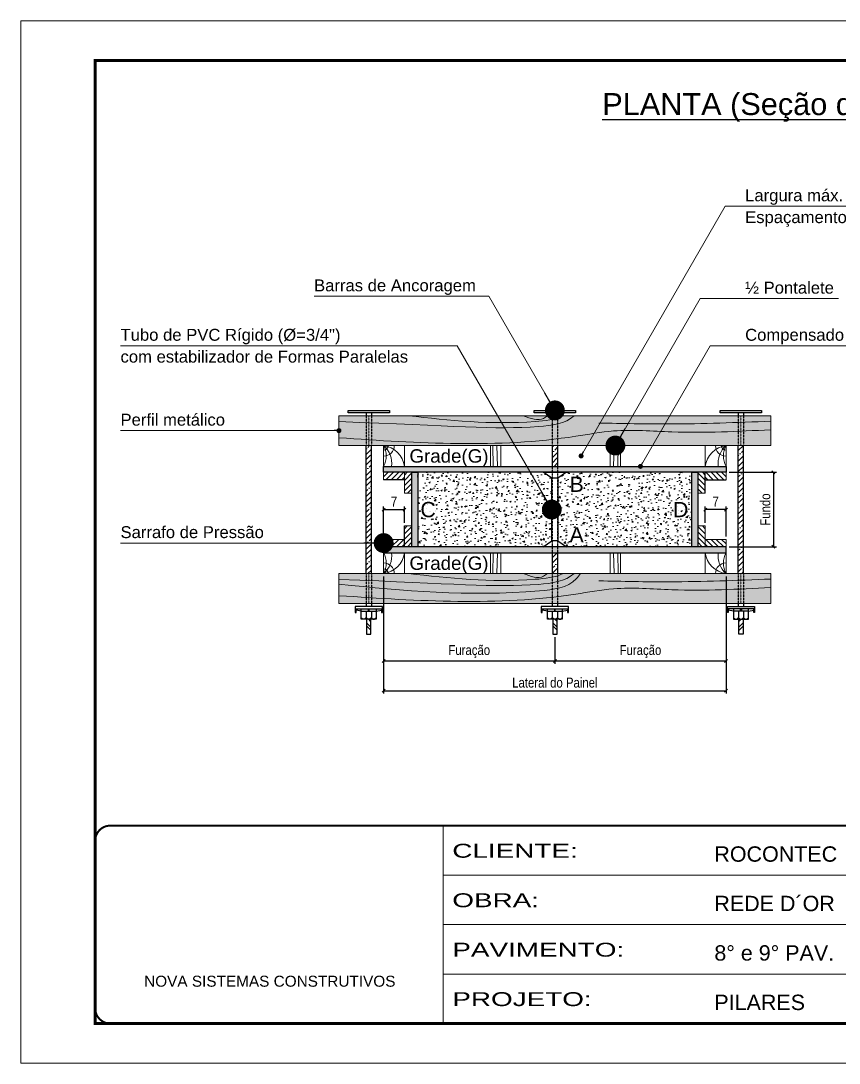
# Model space of a CAD drawing. Extents: x 28748 to 35002, y 14885 to 43501.
# Drawn here: x 33517 to 34341, y 42451 to 43501 of the extents above; entities that cross this region are included whole.
import ezdxf
from ezdxf.enums import TextEntityAlignment as Align

# ---------------------------------------------------------------- set-up
doc = ezdxf.new("R2010")
doc.units = 0
for name, pattern in [('CONTINUO', [0]), ('DASHED', [0.75, 0.5, -0.25]), ('HIDDEN', [0.375, 0.25, -0.125])]:
    doc.linetypes.add(name, pattern=pattern)
doc.layers.add('BARRA ANCORAGEM', color=251, linetype='Continuous')
doc.layers.add('COTA', color=241, linetype='Continuous')
for name, color, linetype, lineweight in [('Demarcação 1', 251, 'Continuous', 9), ('Folhas', 255, 'Continuous', 9), ('Hachura', 251, 'Continuous', 9), ('Madeira', 126, 'Continuous', 18), ('Perfil Metálico', 224, 'Continuous', 18), ('SARRAFO DE PRESSAO', 251, 'DASHED', 9)]:
    doc.layers.add(name, color=color, linetype=linetype, lineweight=lineweight)
doc.layers.add('Demarcação 2', color=7, linetype='Continuous', lineweight=9, true_color=0xe0e0e0)
doc.styles.add('ARIAL', font='arial.ttf')
doc.styles.add('COTA TECNICA-50', font='techl___.ttf', dxfattribs={"height": 10})
doc.styles.add('SANSSERIF', font='sas_____.pfb')
doc.styles.get("Standard").update_dxf_attribs({"font": 'arial.ttf'})
doc.styles.add('Tecnologia', font='')
doc.styles.get('Tecnologia').set_extended_font_data('Forgotten Futurist')
doc.dimstyles.new('3x', dxfattribs={"dimtxt": 10, "dimasz": 5, "dimexe": 7, "dimexo": 5, "dimgap": 4, "dimtad": 1, "dimdec": 4, "dimlfac": 0.3333333333333333, "dimdsep": 46, "dimtxsty": 'Standard', "dimblk": 'DOT', "dimcen": 0.09, "dimclrd": 1, "dimclre": 1, "dimclrt": 2, "dimadec": 0, "dimazin": 2, "dimtfac": 1, "dimtdec": 4, "dimtmove": 0, "dimatfit": 3, "dimldrblk": 'DOT', "dimfxl": 1, "dimtolj": 1, "dimtzin": 0, "dimlwd": 9, "dimlwe": 9, "dimarcsym": 0})
doc.dimstyles.new('COTA PAINEL-50', dxfattribs={"dimtxt": 10, "dimasz": 3, "dimexe": 3, "dimexo": 3, "dimgap": 3, "dimtad": 1, "dimdec": 1, "dimzin": 12, "dimdsep": 46, "dimtxsty": 'COTA TECNICA-50', "dimblk1": 'OBLIQUE', "dimblk2": 'OBLIQUE', "dimsah": 1, "dimcen": 0.9, "dimclrd": 4, "dimclre": 4, "dimclrt": 240, "dimadec": 1, "dimazin": 3, "dimtfac": 1, "dimtdec": 1, "dimtmove": 0, "dimatfit": 3, "dimfxl": 1, "dimtolj": 1, "dimtzin": 12, "dimarcsym": 0})
pattern_1 = [(45, (26337.02842377844, 50502.29765768715), (-5.303300858899106, 5.303300858899107), []), (45, (26342.33172462844, 50502.29765768715), (-5.303300858899106, 5.303300858899107), [9.375, -1.875, 0, -1.875])]

# ---------------------------------------------------------------- blocks, each defined once
blk = doc.blocks.new('_Oblique')
at = {"color": 0, "linetype": 'ByBlock', "lineweight": -2}
blk.add_line((-0.5, -0.5), (0.5, 0.5), dxfattribs=at)
blk = doc.blocks.new('*D129')
at = {"layer": 'COTA', "color": 4, "lineweight": -2, "transparency": 16777216}
for p, q in [((34230.3577598007, 43045.92787276935), (34278.02130432476, 43045.92787276935)), ((34275.02130432476, 43045.92787276935), (34275.02130432476, 42970.92787284435)), ((34230.35775980075, 42970.92787284435), (34278.02130432476, 42970.92787284435))]:
    blk.add_line(p, q, dxfattribs=at)
at = {"layer": 'Defpoints', "color": 0, "transparency": 16777216}
for p in [(34227.3577598007, 43045.92787276935), (34227.35775980075, 42970.92787284435), (34275.02130432476, 42970.92787284435)]:
    blk.add_point(p, dxfattribs=at)
at = {"layer": 'COTA', "color": 4, "lineweight": -2, "transparency": 16777216, "xscale": 3, "yscale": 3, "zscale": 3}
for p, rotation in [((34275.02130432476, 43045.92787276935), 90), ((34275.02130432476, 42970.92787284435), 270)]:
    blk.add_blockref('_Oblique', p, dxfattribs=dict(at, rotation=rotation))
at = {"layer": 'COTA', "color": 240, "transparency": 16777216, "insert": (34266.89703531891, 43008.42787280684), "char_height": 10, "attachment_point": 5, "rotation": 90, "style": 'COTA TECNICA-50'}
blk.add_mtext('\\A1;Fundo', dxfattribs=at)
blk = doc.blocks.new('*D130')
at = {"layer": 'COTA', "color": 4, "lineweight": -2, "transparency": 16777216}
for p, q in [((33882.35776020653, 42940.92787287395), (33882.35776020653, 42852.96533945094)), ((34054.85776000368, 42880.03923293786), (34054.85776000368, 42852.96533945094)), ((33882.35776020653, 42855.96533945094), (34054.85776000368, 42855.96533945094))]:
    blk.add_line(p, q, dxfattribs=at)
at = {"layer": 'Defpoints', "color": 0, "transparency": 16777216}
for p in [(33882.35776020653, 42943.92787287395), (34054.85776000368, 42883.03923293786), (34054.85776000368, 42855.96533945094)]:
    blk.add_point(p, dxfattribs=at)
at = {"layer": 'COTA', "color": 4, "lineweight": -2, "transparency": 16777216, "xscale": 3, "yscale": 3, "zscale": 3, "rotation": 180}
blk.add_blockref('_Oblique', (33882.35776020653, 42855.96533945094), dxfattribs=at)
at = {"layer": 'COTA', "color": 4, "lineweight": -2, "transparency": 16777216, "xscale": 3, "yscale": 3, "zscale": 3}
blk.add_blockref('_Oblique', (34054.85776000368, 42855.96533945094), dxfattribs=at)
at = {"layer": 'COTA', "color": 240, "transparency": 16777216, "insert": (33968.60776010511, 42865.36153828135), "char_height": 10, "attachment_point": 5, "style": 'COTA TECNICA-50'}
blk.add_mtext('\\A1;Furação', dxfattribs=at)
blk = doc.blocks.new('*D131')
at = {"layer": 'COTA', "color": 4, "lineweight": -2, "transparency": 16777216}
for p, q in [((34227.3577598008, 42940.92787287395), (34227.3577598008, 42852.96533945094)), ((34054.85776000368, 42880.03923293786), (34054.85776000368, 42852.96533945094)), ((34054.85776000368, 42855.96533945094), (34227.3577598008, 42855.96533945094))]:
    blk.add_line(p, q, dxfattribs=at)
at = {"layer": 'Defpoints', "color": 0, "transparency": 16777216}
for p in [(34227.3577598008, 42943.92787287395), (34054.85776000368, 42883.03923293786), (34227.3577598008, 42855.96533945094)]:
    blk.add_point(p, dxfattribs=at)
at = {"layer": 'COTA', "color": 4, "lineweight": -2, "transparency": 16777216, "xscale": 3, "yscale": 3, "zscale": 3, "rotation": 180}
blk.add_blockref('_Oblique', (34054.85776000368, 42855.96533945094), dxfattribs=at)
at = {"layer": 'COTA', "color": 4, "lineweight": -2, "transparency": 16777216, "xscale": 3, "yscale": 3, "zscale": 3}
blk.add_blockref('_Oblique', (34227.3577598008, 42855.96533945094), dxfattribs=at)
at = {"layer": 'COTA', "color": 240, "transparency": 16777216, "insert": (34141.10775990224, 42865.36153828135), "char_height": 10, "attachment_point": 5, "style": 'COTA TECNICA-50'}
blk.add_mtext('\\A1;Furação', dxfattribs=at)
blk = doc.blocks.new('*D132')
at = {"layer": 'COTA', "color": 4, "lineweight": -2, "transparency": 16777216}
for p, q in [((33882.35776020653, 42940.92787287395), (33882.35776020653, 42822.96533945094)), ((34227.3577598008, 42940.92787287395), (34227.3577598008, 42822.96533945094)), ((33882.35776020653, 42825.96533945094), (34227.3577598008, 42825.96533945094))]:
    blk.add_line(p, q, dxfattribs=at)
at = {"layer": 'Defpoints', "color": 0, "transparency": 16777216}
for p in [(33882.35776020653, 42943.92787287395), (34227.3577598008, 42943.92787287395), (34227.3577598008, 42825.96533945094)]:
    blk.add_point(p, dxfattribs=at)
at = {"layer": 'COTA', "color": 4, "lineweight": -2, "transparency": 16777216, "xscale": 3, "yscale": 3, "zscale": 3, "rotation": 180}
blk.add_blockref('_Oblique', (33882.35776020653, 42825.96533945094), dxfattribs=at)
at = {"layer": 'COTA', "color": 4, "lineweight": -2, "transparency": 16777216, "xscale": 3, "yscale": 3, "zscale": 3}
blk.add_blockref('_Oblique', (34227.3577598008, 42825.96533945094), dxfattribs=at)
at = {"layer": 'COTA', "color": 240, "transparency": 16777216, "insert": (34054.85776000367, 42834.02381898311), "char_height": 10, "attachment_point": 5, "style": 'COTA TECNICA-50'}
blk.add_mtext('\\A1;Lateral do Painel', dxfattribs=at)
blk = doc.blocks.new('*D133')
at = {"layer": 'COTA', "color": 4, "lineweight": -2, "transparency": 16777216}
for p, q in [((33882.35776020662, 42981.42787283609), (33882.35776020662, 43011.42787280684)), ((33882.35776020662, 43008.42787280684), (33903.35776018351, 43008.42787280684)), ((33903.35776018351, 42994.9278728229), (33903.35776018351, 43011.42787280684))]:
    blk.add_line(p, q, dxfattribs=at)
at = {"layer": 'Defpoints', "color": 0, "transparency": 16777216}
for p in [(33903.35776018351, 43008.42787280684), (33903.35776018351, 42991.9278728229), (33882.35776020662, 42978.42787283609)]:
    blk.add_point(p, dxfattribs=at)
at = {"layer": 'COTA', "color": 4, "lineweight": -2, "transparency": 16777216, "xscale": 3, "yscale": 3, "zscale": 3, "rotation": 180}
blk.add_blockref('_Oblique', (33882.35776020662, 43008.42787280684), dxfattribs=at)
at = {"layer": 'COTA', "color": 4, "lineweight": -2, "transparency": 16777216, "xscale": 3, "yscale": 3, "zscale": 3}
blk.add_blockref('_Oblique', (33903.35776018351, 43008.42787280684), dxfattribs=at)
at = {"layer": 'COTA', "color": 240, "transparency": 16777216, "insert": (33892.8577601951, 43016.50097222204), "char_height": 10, "attachment_point": 5, "style": 'COTA TECNICA-50'}
blk.add_mtext('\\A1;7', dxfattribs=at)
blk = doc.blocks.new('*D134')
at = {"layer": 'COTA', "color": 4, "lineweight": -2, "transparency": 16777216}
for p, q in [((34206.35775982382, 42994.9278728229), (34206.35775982382, 43011.42787280684)), ((34227.35775980068, 43008.42787280684), (34206.35775982382, 43008.42787280684)), ((34227.35775980068, 42981.42787283609), (34227.35775980068, 43011.42787280684))]:
    blk.add_line(p, q, dxfattribs=at)
at = {"layer": 'Defpoints', "color": 0, "transparency": 16777216}
for p in [(34206.35775982382, 43008.42787280684), (34206.35775982382, 42991.9278728229), (34227.35775980068, 42978.42787283609)]:
    blk.add_point(p, dxfattribs=at)
at = {"layer": 'COTA', "color": 4, "lineweight": -2, "transparency": 16777216, "xscale": 3, "yscale": 3, "zscale": 3, "rotation": 180}
blk.add_blockref('_Oblique', (34206.35775982382, 43008.42787280684), dxfattribs=at)
at = {"layer": 'COTA', "color": 4, "lineweight": -2, "transparency": 16777216, "xscale": 3, "yscale": 3, "zscale": 3}
blk.add_blockref('_Oblique', (34227.35775980068, 43008.42787280684), dxfattribs=at)
at = {"layer": 'COTA', "color": 240, "transparency": 16777216, "insert": (34216.85775981226, 43016.50097222204), "char_height": 10, "attachment_point": 5, "style": 'COTA TECNICA-50'}
blk.add_mtext('\\A1;7', dxfattribs=at)
blk = doc.blocks.new('_Dot')
at = {"color": 0, "linetype": 'ByBlock', "lineweight": -2}
blk.add_line((-0.5, 0), (-1, 0), dxfattribs=at)
at = {"color": 0, "linetype": 'ByBlock', "const_width": 0.5}
blk.add_lwpolyline([(-0.25, 0, 1), (0.25, 0, 1)], format="xyb", close=True, dxfattribs=at)
blk = doc.blocks.new('9999999999')
at = {"color": 30, "linetype": 'CONTINUO'}
for p, q in [((98564.56196592061, 34230.20511460536), (98564.56196592061, 34429.44862801625)), ((98564.56196592061, 34379.63774966353), (99583.97835781069, 34379.63774966353)), ((98564.56196592061, 34329.8268713108), (99487.97835781069, 34329.8268713108)), ((98564.56196592063, 34280.01599295808), (99487.97835781069, 34280.01599295808))]:
    blk.add_line(p, q, dxfattribs=at)
at = {"color": 30, "linetype": 'CONTINUO', "const_width": 2}
blk.add_lwpolyline([(99583.97835781069, 34230.20511460536), (99583.97835781069, 34414.44862801625, 0.4142135623730951), (99568.97835781069, 34429.44862801625), (98228.97835781069, 34429.44862801625, 0.4142135623730951), (98213.97835781069, 34414.44862801625), (98213.97835781069, 34245.20511460536, 0.4142135623730951), (98228.97835781069, 34230.20511460536), (99583.97835781069, 34230.20511460536)], format="xyb", dxfattribs=at)
at = {"layer": 'Folhas'}
blk.add_lwpolyline([(98138.97835781069, 34190.20511460536), (99623.97835781069, 34190.20511460536), (99623.97835781069, 35240.20511460536), (98138.97835781069, 35240.20511460536)], close=True, dxfattribs=at)
at = {"layer": 'Folhas', "color": 30, "const_width": 3}
blk.add_lwpolyline([(98213.97835781069, 34230.20511460536), (99583.97835781069, 34230.20511460536), (99583.97835781069, 35200.20511460536), (98213.97835781069, 35200.20511460536)], close=True, dxfattribs=at)
at = {"color": 7, "linetype": 'Continuous', "ltscale": 5, "style": 'ARIAL'}
for s, height, p in [('ROCONTEC', 15.48288, (98837.6812528586, 34393.12953067552)), ('REDE D´OR', 15.48288, (98837.6812528586, 34343.3186523228)), ('8° e 9° PAV.', 15.48288, (98837.6812528586, 34293.50777397008)), ('NOVA SISTEMAS CONSTRUTIVOS', 11.0592, (98263.18703214587, 34267.21182737108)), ('PILARES', 15.48288, (98837.6812528586, 34243.69689561735))]:
    blk.add_text(s, height=height, dxfattribs=at).set_placement(p)
at = {"layer": 'Folhas', "color": 7, "style": 'Tecnologia', "width": 1.5}
for s, p in [('CLIENTE:', (98573.65419061291, 34397.16605924374)), ('OBRA:', (98573.65419061291, 34347.31415840245)), ('PAVIMENTO:', (98573.65419061291, 34297.50328004972)), ('PROJETO:', (98573.65419061291, 34247.692401697))]:
    blk.add_text(s, height=14, dxfattribs=at).set_placement(p)

msp = doc.modelspace()

# ---------------------------------------------------------------- hatches: boundary and pattern name
at = {"layer": 'Demarcação 1'}
for points in [[(33882.35776020665, 43051.92787276276), (34227.35775980068, 43051.92787276276), (34227.35775980068, 43045.92787276934), (33882.35776020665, 43045.92787276934)], [(33910.85776017531, 43045.92787276934), (33916.85776016867, 43045.92787276934), (33916.85776016867, 42970.92787284434), (33910.85776017531, 42970.92787284434)], [(34192.85775983869, 43045.92787276934), (34198.85775983206, 43045.92787276934), (34198.85775983206, 42970.92787284434), (34192.85775983869, 42970.92787284434)], [(34227.35775980068, 42970.92787284434), (33882.35776020662, 42970.92787284434), (33882.35776020662, 42964.9278728509), (34227.35775980068, 42964.9278728509)]]:
    msp.add_hatch(color=256, dxfattribs=at).paths.add_polyline_path(points)
at = {"layer": 'Demarcação 2'}
for points in [[(34272.35775975272, 43102.92787270662), (33837.35776025464, 43102.92787270662), (33837.35776025464, 43072.92787273962), (34272.35775975272, 43072.92787273962)], [(34272.35775975272, 42943.92787287404), (33837.35776025464, 42943.92787287404), (33837.35776025464, 42913.92787290703), (34272.35775975272, 42913.92787290703)]]:
    msp.add_hatch(color=256, dxfattribs=at).paths.add_polyline_path(points)
at = {"layer": 'Hachura'}
h = msp.add_hatch(dxfattribs=at)
h.set_pattern_fill('ANSI35', color=256, scale=30, style=0)
h.set_pattern_definition(pattern_1)
h.paths.add_polyline_path([(33864.69421568263, 42943.92787287404), (33870.02130476365, 42943.92787287404), (33870.02130476365, 43072.92787273962), (33864.69421568263, 43072.92787273962)])
h = msp.add_hatch(dxfattribs=at)
h.set_pattern_fill('ANSI35', color=256, scale=30, style=0)
h.set_pattern_definition(pattern_1)
h.paths.add_polyline_path([(34052.19421546318, 43051.92787276276), (34057.52130454418, 43051.92787276276), (34057.52130454418, 43072.92787273962), (34052.19421546318, 43072.92787273962)])
h = msp.add_hatch(dxfattribs=at)
h.set_pattern_fill('ANSI35', color=256, scale=30, style=0)
h.set_pattern_definition(pattern_1)
h.paths.add_polyline_path([(34239.69421524368, 42943.92787287404), (34245.02130432473, 42943.92787287404), (34245.02130432473, 43072.92787273962), (34239.69421524368, 43072.92787273962)])
h = msp.add_hatch(dxfattribs=at)
h.set_pattern_fill('ANSI31', color=256, scale=30, style=0)
h.set_pattern_definition([(45, (30217.94801733387, 41779.38319452695), (-2.651650429449553, 2.651650429449553), [])])
h.paths.add_polyline_path([(33903.35776018351, 43045.92787276934), (33882.35776020662, 43045.92787276934), (33882.35776020662, 43038.42787277759), (33903.35776018351, 43038.42787277759)])
h = msp.add_hatch(dxfattribs=at)
h.set_pattern_fill('ANSI31', color=256, scale=30, style=0)
h.set_pattern_definition([(45, (37018.45353318559, 47775.76829477611), (-2.651650429449553, 2.651650429449553), [])])
h.paths.add_polyline_path([(33910.85776017531, 43024.92787279243), (33910.85776017531, 43045.92787276934), (33903.35776018351, 43045.92787276934), (33903.35776018351, 43024.92787279243)])
h = msp.add_hatch(dxfattribs=at)
h.set_pattern_fill('AR-CONC', color=256, scale=2, style=0)
h.set_pattern_definition([(49.99999999999999, (30217.94801733387, 41798.88319452695), (14.34520365201507, -1.255042699651902), [1.5, -16.5]), (355, (30217.94801733387, 41798.88319452695), (-2.77502667226, 15.04384267400024), [1.2, -13.2]), (100.4514, (30219.14345093387, 41798.77860772695), (11.57018763428043, 13.78879084121907), [1.274803799999988, -14.0228422399999]), (46.18420000000002, (30217.94801733387, 41802.88319452695), (21.34482097251289, -3.310380286580362), [2.249999999999995, -24.74999999999996]), (96.63559999999998, (30219.72675223387, 41802.60732838695), (18.69325411097407, 19.48235741800884), [1.912205759999996, -21.03425999999994]), (351.1842, (30217.94801733387, 41802.88319452695), (18.69323890267254, 19.48237201850649), [1.8, -19.8]), (21, (30219.94801733387, 41801.88319452695), (11.93814104236923, -8.052377813306776), [1.5, -16.5]), (326.0000000000001, (30219.94801733387, 41801.88319452695), (4.866306638431634, 14.50300090093706), [1.2, -13.2]), (71.4514, (30220.94286199387, 41801.21216240695), (16.8044525716298, 6.450609934199048), [1.2748038, -14.02284224]), (37.50000000000001, (30217.94801733387, 41798.88319452695), (0.2431971063458134, 6.65787707662623), [0, -13.04, 0, -13.4, 0, -13.25]), (7.499999999999999, (30217.94801733387, 41798.88319452695), (5.261390748842972, 7.888234237647205), [0, -7.64, 0, -12.74, 0, -5.05]), (327.5, (30213.48801733386, 41798.88319452695), (10.67644872344818, -0.451097434687596), [0, -5, 0, -15.6, 0, -20.7]), (317.5, (30211.48801733386, 41798.88319452695), (11.66372338684772, 2.002099646646353), [0, -6.5, 0, -10.36, 0, -14.7])])
h.paths.add_polyline_path([(34051.73276000685, 43039.92787277533), (34043.19421547215, 43045.92787276934), (33916.85776016867, 43045.92787276934), (33916.85776016867, 42970.92787284434), (34043.19421547215, 42970.92787284434), (34051.73276000685, 42976.92787283834)])
h.paths.add_polyline_path([(34192.85775983869, 42970.92787284434), (34192.85775983869, 43045.92787276934), (34066.52130453521, 43045.92787276934), (34057.98276000051, 43039.92787277535), (34057.98276000051, 42976.92787283833), (34066.52130453521, 42970.92787284434)])
h.paths.add_polyline_path([(33915.40598489315, 42996.51496695364), (33938.84412947856, 42996.51496695364), (33938.84412947856, 43020.34077866004), (33915.40598489315, 43020.34077866004)], flags=9)
h.paths.add_polyline_path([(34065.79165728833, 42971.40787285701), (34087.84677322587, 42971.40787285701), (34087.84677322587, 42994.44787283166), (34065.79165728833, 42994.44787283166)], flags=25)
h.paths.add_polyline_path([(34065.82308975758, 43022.40787278201), (34087.81534075661, 43022.40787278201), (34087.81534075661, 43045.44787275666), (34065.82308975758, 43045.44787275666)], flags=24)
h.paths.add_polyline_path([(34170.02445594035, 42996.90787281951), (34193.20066328184, 42996.90787281951), (34193.20066328184, 43019.94787279416), (34170.02445594035, 43019.94787279416)], flags=9)
h = msp.add_hatch(dxfattribs=at)
h.set_pattern_fill('ANSI31', color=256, scale=30, style=0)
h.set_pattern_definition([(135, (31091.26198682172, 47775.76829477611), (2.651650429449553, 2.651650429449553), [])])
h.paths.add_polyline_path([(34198.85775983206, 43024.92787279243), (34198.85775983206, 43045.92787276934), (34206.35775982379, 43045.92787276934), (34206.35775982379, 43024.92787279243)])
h = msp.add_hatch(dxfattribs=at)
h.set_pattern_fill('ANSI31', color=256, scale=30, style=0)
h.set_pattern_definition([(135, (37891.76750267347, 41779.38319452695), (2.651650429449553, 2.651650429449553), [])])
h.paths.add_polyline_path([(34206.35775982379, 43045.92787276934), (34227.35775980068, 43045.92787276934), (34227.35775980068, 43038.42787277759), (34206.35775982379, 43038.42787277759)])
h = msp.add_hatch(dxfattribs=at)
h.set_pattern_fill('ANSI31', color=256, scale=30, style=0)
h.set_pattern_definition([(45, (37018.45353318559, 47721.76829482968), (-2.651650429449553, 2.651650429449553), [])])
h.paths.add_polyline_path([(33910.85776017525, 42970.927872846), (33910.85776017525, 42991.9278728229), (33903.35776018351, 42991.9278728229), (33903.35776018351, 42970.927872846)])
h = msp.add_hatch(dxfattribs=at)
h.set_pattern_fill('ANSI31', color=256, scale=30, style=0)
h.set_pattern_definition([(135, (31091.26198682177, 47721.76829482968), (2.651650429449553, 2.651650429449553), [])])
h.paths.add_polyline_path([(34198.85775983206, 42970.927872846), (34198.85775983206, 42991.9278728229), (34206.35775982382, 42991.9278728229), (34206.35775982382, 42970.927872846)])
h = msp.add_hatch(dxfattribs=at)
h.set_pattern_fill('ANSI31', color=256, scale=30, style=0)
h.set_pattern_definition([(45, (30217.94801733387, 41711.8831945937), (-2.651650429449553, 2.651650429449553), [])])
h.paths.add_polyline_path([(33903.35776018351, 42978.42787283609), (33882.35776020662, 42978.42787283609), (33882.35776020662, 42970.92787284434), (33903.35776018351, 42970.92787284434)])
h = msp.add_hatch(dxfattribs=at)
h.set_pattern_fill('ANSI31', color=256, scale=30, style=0)
h.set_pattern_definition([(135, (37891.76750267347, 41711.8831945937), (2.651650429449553, 2.651650429449553), [])])
h.paths.add_polyline_path([(34206.35775982379, 42978.42787283609), (34227.35775980068, 42978.42787283609), (34227.35775980068, 42970.92787284434), (34206.35775982379, 42970.92787284434)])
h = msp.add_hatch(dxfattribs=at)
h.set_pattern_fill('ANSI35', color=256, scale=30, style=0)
h.set_pattern_definition(pattern_1)
h.paths.add_polyline_path([(34057.52130454412, 42964.9278728509), (34052.19421546313, 42964.9278728509), (34052.19421546313, 42943.92787287404), (34057.52130454412, 42943.92787287404)])

# ---------------------------------------------------------------- linework, layer by layer
for p, q in [((34206.35775982379, 43024.92787279243), (34206.35775982379, 43045.92787276934)), ((33903.35776018351, 43038.42787277759), (33882.35776020662, 43038.42787277759)), ((34206.35775982379, 43038.42787277759), (34227.35775980068, 43038.42787277759)), ((33903.35776018351, 42970.927872846), (33903.35776018351, 42991.9278728229))]:
    msp.add_line(p, q)
for points in [[(33882.35776020665, 43051.92787276276), (34227.35775980068, 43051.92787276276), (34227.35775980068, 43045.92787276934), (33882.35776020665, 43045.92787276934)], [(33910.85776017531, 43045.92787276934), (33916.85776016867, 43045.92787276934), (33916.85776016867, 42970.92787284434), (33910.85776017531, 42970.92787284434)], [(34192.85775983869, 43045.92787276934), (34198.85775983206, 43045.92787276934), (34198.85775983206, 42970.92787284434), (34192.85775983869, 42970.92787284434)], [(34227.35775980068, 42970.92787284434), (33882.35776020662, 42970.92787284434), (33882.35776020662, 42964.9278728509), (34227.35775980068, 42964.9278728509)]]:
    msp.add_lwpolyline(points, close=True)
at = {"layer": 'BARRA ANCORAGEM'}
for p, q in [((33864.6942156826, 43105.9278727066), (33864.69421568257, 43102.92787270662)), ((33870.02130476362, 43105.9278727066), (33870.02130476362, 43102.92787270662)), ((34052.19421546313, 43105.9278727066), (34052.19421546313, 43102.9278727066)), ((34057.52130454418, 43105.9278727066), (34057.52130454418, 43102.9278727066)), ((34239.69421524368, 43105.9278727066), (34239.69421524368, 43102.92787270662)), ((34245.02130432471, 43105.9278727066), (34245.02130432471, 43102.92787270662)), ((33864.69421568263, 42943.92787287404), (33864.69421568263, 43072.92787273962)), ((33870.02130476365, 42943.92787287404), (33870.02130476365, 43072.92787273962)), ((34052.19421546318, 43072.92787273962), (34052.19421546318, 43051.92787276273)), ((34057.52130454418, 43072.92787273962), (34057.52130454418, 43051.92787276273)), ((34239.69421524368, 42943.92787287404), (34239.69421524368, 43072.92787273962)), ((34245.02130432473, 42943.92787287404), (34245.02130432473, 43072.92787273962)), ((34057.98276000051, 43039.92787277535), (34051.73276000685, 43039.92787277533)), ((34057.98276000051, 42976.92787283833), (34051.73276000685, 42976.92787283834)), ((34052.19421546313, 42964.92787285093), (34052.19421546313, 42943.92787287404)), ((34057.52130454412, 42964.92787285093), (34057.52130454412, 42943.92787287404)), ((33859.84630891855, 42905.92361522561), (33854.54410799767, 42907.0877608676)), ((33874.86921152769, 42905.92361522561), (33880.17141244857, 42907.0877608676)), ((34047.34630869911, 42905.9236152256), (34042.04410777823, 42907.0877608676)), ((34062.36921130825, 42905.9236152256), (34067.67141222913, 42907.0877608676)), ((34234.84630847961, 42905.92361522561), (34229.54410755876, 42907.0877608676)), ((34249.86921108875, 42905.92361522561), (34255.17141200963, 42907.0877608676)), ((33869.56701060681, 42889.92329874988), (33865.14850983946, 42894.34179951723)), ((33869.56701060681, 42895.78832523422), (33867.3161029031, 42898.03923293789)), ((34057.06701038737, 42889.92329874988), (34052.64850961999, 42894.34179951723)), ((34057.06701038737, 42895.78832523422), (34054.81610268366, 42898.03923293787)), ((34240.14850940055, 42895.78832523422), (34242.3994171042, 42898.03923293789)), ((34240.14850940055, 42889.92329874988), (34244.56701016787, 42894.34179951724)), ((33869.56701060687, 42886.99078551506), (33865.14850983946, 42891.40928628247)), ((34057.06701038743, 42886.99078551506), (34052.64850961999, 42891.40928628247)), ((34240.14850940055, 42886.44933086578), (34244.56701016787, 42890.86783163314))]:
    msp.add_line(p, q, dxfattribs=at)
at = {"layer": 'BARRA ANCORAGEM', "linetype": 'HIDDEN'}
for p, q in [((33864.69421568257, 43102.92787270662), (33864.69421568263, 43072.92787273962)), ((33870.02130476362, 43102.92787270662), (33870.02130476365, 43072.92787273962)), ((34052.19421546318, 43102.9278727066), (34052.19421546318, 43072.92787273962)), ((34057.52130454424, 43102.9278727066), (34057.52130454418, 43072.92787273962)), ((34239.69421524368, 43102.92787270662), (34239.69421524368, 43072.92787273962)), ((34245.02130432471, 43102.92787270662), (34245.02130432473, 43072.92787273962)), ((34052.19421546318, 43051.92787276273), (34052.19421546313, 42964.92787285093)), ((34057.52130454418, 43051.92787276273), (34057.52130454412, 42964.92787285093)), ((33864.69421568263, 42943.92787287404), (33864.69421568263, 42910.92787290706)), ((33870.02130476365, 42943.92787287404), (33870.02130476365, 42910.92787290706)), ((34052.19421546313, 42943.92787287404), (34052.19421546313, 42910.92787290703)), ((34057.52130454412, 42943.92787287404), (34057.52130454406, 42910.92787290703)), ((34239.69421524368, 42943.92787287404), (34239.69421524368, 42910.92787290706)), ((34245.02130432473, 42943.92787287404), (34245.02130432473, 42910.92787290706))]:
    msp.add_line(p, q, dxfattribs=at)
at = {"layer": 'BARRA ANCORAGEM', "flags": 128}
for points in [[(33846.55529003422, 43108.32769215536), (33888.16023041203, 43108.32769215536), (33888.160230412, 43105.92787270662), (33846.55529003422, 43105.92787270662)], [(34034.05528981477, 43108.32769215536), (34075.66023019259, 43108.32769215536), (34075.66023019253, 43105.92787270662), (34034.05528981477, 43105.92787270662)], [(34221.5552895953, 43108.32769215536), (34263.16022997309, 43108.32769215536), (34263.16022997309, 43105.92787270662), (34221.5552895953, 43105.92787270662)]]:
    msp.add_lwpolyline(points, close=True, dxfattribs=at)
at = {"layer": 'BARRA ANCORAGEM'}
msp.add_lwpolyline([(34043.19421547215, 43045.92787276934), (34066.52130453521, 43045.92787276934), (34057.98276000051, 43039.92787277535), (34057.98276000051, 42976.92787283833), (34066.52130453521, 42970.92787284434), (34043.19421547215, 42970.92787284434), (34051.73276000685, 42976.92787283834), (34051.73276000685, 43039.92787277533)], close=True, dxfattribs=at)
at = {"layer": 'BARRA ANCORAGEM', "flags": 128}
for points in [[(33881.05511260207, 42910.92787290703), (33853.6604078442, 42910.92787290703), (33853.6604078442, 42908.25263192144), (33881.05511260207, 42908.25263192144)], [(33853.6604078442, 42908.25263192144), (33853.66040784429, 42904.69369078238), (33854.54410799767, 42904.69369078238), (33854.54410799767, 42908.25263192144)], [(33874.86921152769, 42908.25263192144), (33874.86921152769, 42898.03923293786), (33859.84630891855, 42898.03923293786), (33859.84630891855, 42908.25263192144)], [(33859.84630891855, 42905.92361522561), (33874.86921152769, 42905.92361522561)], [(33866.91591014637, 42908.25263192144), (33866.91591014637, 42905.92361522561)], [(33867.79961029987, 42905.92361522561), (33867.79961029987, 42908.25263192144)], [(33880.17141244857, 42908.25263192144), (33880.17141244857, 42904.69369078238), (33881.05511260207, 42904.69369078238), (33881.05511260207, 42910.92787290703)], [(34068.55511238263, 42910.92787290703), (34041.16040762473, 42910.92787290703), (34041.16040762473, 42908.25263192144), (34068.55511238263, 42908.25263192144)], [(34041.16040762473, 42908.25263192144), (34041.16040762482, 42904.69369078236), (34042.04410777823, 42904.69369078236), (34042.04410777823, 42908.25263192144)], [(34062.36921130825, 42908.25263192144), (34062.36921130825, 42898.03923293786), (34047.34630869911, 42898.03923293786), (34047.34630869911, 42908.25263192144)], [(34047.34630869911, 42905.9236152256), (34062.36921130825, 42905.9236152256)], [(34054.41590992693, 42908.25263192144), (34054.41590992693, 42905.9236152256)], [(34055.29961008043, 42905.9236152256), (34055.29961008043, 42908.25263192144)], [(34067.67141222913, 42908.25263192144), (34067.67141222913, 42904.69369078236), (34068.55511238263, 42904.69369078236), (34068.55511238263, 42910.92787290703)], [(34229.54410755873, 42908.25263192146), (34229.54410755873, 42904.69369078238), (34228.66040740529, 42904.69369078238), (34228.66040740529, 42910.92787290704)], [(34228.66040740529, 42910.92787290704), (34256.05511216313, 42910.92787290704)], [(34256.05511216313, 42908.25263192146), (34228.66040740529, 42908.25263192146)], [(34234.84630847964, 42908.25263192146), (34234.84630847964, 42898.03923293787), (34249.86921108875, 42898.03923293787), (34249.86921108875, 42908.25263192146)], [(34249.86921108875, 42905.92361522561), (34234.84630847964, 42905.92361522561)], [(34241.91590970749, 42905.92361522561), (34241.91590970749, 42908.25263192146)], [(34242.79960986096, 42908.25263192146), (34242.79960986096, 42905.92361522561)], [(34256.05511216313, 42910.92787290704), (34256.05511216307, 42904.69369078238), (34255.17141200963, 42904.69369078238), (34255.17141200963, 42908.25263192146)], [(33865.14850983943, 42898.0392329379), (33865.14850983943, 42883.03923293786), (33869.56701060681, 42883.03923293786), (33869.56701060681, 42898.0392329379)], [(34052.64850961999, 42898.0392329379), (34052.64850961999, 42883.03923293786), (34057.06701038737, 42883.03923293786), (34057.06701038737, 42898.0392329379)], [(34244.56701016793, 42898.03923293792), (34244.56701016793, 42883.03923293786), (34240.14850940052, 42883.03923293786), (34240.14850940055, 42898.03923293792)]]:
    msp.add_lwpolyline(points, dxfattribs=at)
for points in [[(33864.70665976271, 42905.92361522561), (33864.70665976271, 42899.80663324481, -0.7297960342994486), (33859.84630891855, 42899.80663324481, -0.7297960342994486)], [(33870.00886068359, 42905.92361522561), (33870.00886068359, 42899.80663324481, -0.6666666666662623), (33864.70665976271, 42899.80663324481, -0.6666666666662623)], [(34052.20665954327, 42905.9236152256), (34052.20665954327, 42899.8066332448, -0.7297960342994486), (34047.34630869911, 42899.8066332448, -0.7297960342994486)], [(34057.50886046415, 42905.9236152256), (34057.50886046415, 42899.8066332448, -0.6666666666662623), (34052.20665954327, 42899.8066332448, -0.6666666666662623)], [(34239.70665932377, 42905.92361522561), (34239.70665932377, 42899.80663324481, 0.6666666666662623), (34245.00886024465, 42899.80663324481, 0.6666666666662623)], [(34245.00886024465, 42905.92361522561), (34245.00886024465, 42899.80663324481, 0.7297960342994486), (34249.86921108875, 42899.80663324481, 0.7297960342994486)]]:
    msp.add_lwpolyline(points, format="xyb", dxfattribs=at)
at = {"layer": 'BARRA ANCORAGEM'}
for centre in [(33872.43903610564, 42900.58483596647), (34059.9390358862, 42900.58483596647), (34237.27648390172, 42900.58483596649)]:
    msp.add_arc(centre, 2.551735107341757, 197.756360599959, 342.243639400041, dxfattribs=at)
at = {"layer": 'Hachura'}
for p, q in [((33992.40336702374, 43072.92787274066), (33992.68564521789, 43051.92787276168)), ((33996.35647584172, 43072.92787274066), (33997.06520657655, 43051.92787276168)), ((34114.58650368737, 43072.92787274066), (34113.8777729526, 43051.92787276168)), ((34118.53961250535, 43072.92787274066), (34118.2573343112, 43051.92787276168)), ((33992.40336702374, 42943.92787287301), (33992.68564521789, 42964.92787285198)), ((33996.35647584172, 42943.92787287301), (33997.06520657655, 42964.92787285198)), ((34114.58650368737, 42943.92787287301), (34113.8777729526, 42964.92787285198)), ((34118.53961250535, 42943.92787287301), (34118.2573343112, 42964.92787285198))]:
    msp.add_line(p, q, dxfattribs=at)
for centre, radius, start, end in [((33879.10305100871, 43048.67316356482), 24.47210757406724, 7.642793839109533, 82.35720616133138), ((33866.76839369751, 43055.03200657096), 23.73373915088548, 352.4847589453331, 48.94037234398917), ((33863.04253668274, 43062.42787275118), 21.98471877318981, 331.4709372014547, 28.52906279854534), ((33882.35776020662, 43072.92787273962), 1.746188389899414, 270, 359.9999999995831), ((33882.35776020662, 43072.92787273962), 4.750850746869671, 270, 0), ((33882.35776020662, 43072.92787273962), 10.70049253431805, 270, 0), ((34230.61246899862, 43048.67316356482), 24.47210757406724, 97.64279383866864, 172.3572061608905), ((34227.35775980068, 43072.92787273962), 10.70049253431805, 180, 270), ((34242.94712630982, 43055.03200657096), 23.73373915088548, 131.0596276560108, 187.515241054667), ((34227.35775980074, 43072.92787273962), 4.750850746869671, 180, 269.9999999991662), ((34246.67298332462, 43062.42787275118), 21.98471877318981, 151.4709372014547, 208.5290627985453), ((34227.35775980068, 43072.92787273962), 1.746188389899414, 180, 270), ((33879.10305100871, 42968.18258204881), 24.47210757406724, 277.6427938386686, 352.3572061608905), ((33866.76839369751, 42961.8237390427), 23.73373915088548, 311.0596276560108, 7.515241054666998), ((33863.04253668274, 42954.42787286247), 21.98471877318981, 331.4709372014547, 28.52906279854534), ((34230.61246899862, 42968.18258204881), 24.47210757406724, 187.6427938391095, 262.3572061613313), ((34242.94712630982, 42961.8237390427), 23.73373915088548, 172.484758945333, 228.9403723439892), ((34246.67298332462, 42954.42787286247), 21.98471877318981, 151.4709372014547, 208.5290627985453), ((33882.35776020662, 42943.92787287404), 10.70049253431805, 0, 90), ((33882.35776020662, 42943.92787287404), 4.750850746869671, 0, 89.99999999916623), ((33882.35776020662, 42943.92787287404), 1.746188389899414, 4.168816632087861e-10, 90), ((34227.35775980068, 42943.92787287404), 10.70049253431805, 90, 180)]:
    msp.add_arc(centre, radius, start, end, dxfattribs=at)
for points, knots in [([(33837.35776025464, 43097.02643343956), (33953.52562430489, 43092.8718455267), (34005.63541112115, 43087.48456002006), (34065.35679750232, 43094.76611113712), (34074.21395471261, 43102.92787270662)], [0, 0, 0, 0, 125.1825811556602, 162.3251978992898, 162.3251978992898, 162.3251978992898, 162.3251978992898]), ([(33907.43795577984, 43102.92787270662), (33948.42509088782, 43098.33275577878), (33998.30073757406, 43092.74113714598), (34055.06226658664, 43099.0202298061), (34063.23952309546, 43102.92787270663)], [0, 0, 0, 0, 127.7419890025806, 155.4442459493314, 155.4442459493314, 155.4442459493314, 155.4442459493314]), ([(33837.35776025464, 42938.02643363999), (33953.52562430489, 42933.87184572712), (34005.63541112115, 42928.48456022048), (34065.35679750232, 42935.76611133754), (34074.21395471261, 42943.92787290704)], [0, 0, 0, 0, 125.1825811556602, 162.3251978992898, 162.3251978992898, 162.3251978992898, 162.3251978992898]), ([(33907.43795577984, 42943.92787290704), (33948.42509088782, 42939.3327559792), (33998.30073757406, 42933.74113734641), (34055.06226658664, 42940.02023000652), (34063.23952309546, 42943.92787290706)], [0, 0, 0, 0, 127.7419890025806, 155.4442459493314, 155.4442459493314, 155.4442459493314, 155.4442459493314])]:
    msp.add_open_spline(points, degree=3, knots=knots, dxfattribs=at)
for points in [[(34023.04055765591, 43102.92787270662), (34043.53861379984, 43100.31755332159), (34047.24028799345, 43102.92787270662)], [(34272.35775975272, 43097.41463408355), (34169.88564297522, 43094.64551127351), (34099.29182109481, 43095.57678124255)], [(33837.35776025464, 43080.67256132417), (34076.06564640871, 43082.25349915475), (34113.84844474366, 43087.57750701128), (34172.83311607683, 43086.64035210714), (34272.35775975272, 43088.86865761257)], [(33837.35776025464, 42933.29735188207), (34039.26974834033, 42926.51713531894), (34076.3843631043, 42938.65719483581), (34080.60137435957, 42943.92787290704)], [(34023.04055765591, 42943.92787290704), (34043.53861379984, 42941.31755352201), (34047.24028799345, 42943.92787290704)], [(34272.35775975272, 42938.41463428397), (34169.88564297522, 42935.64551147393), (34099.29182109481, 42936.57678144298)], [(33837.35776025464, 42921.67256152459), (34076.06564640871, 42923.25349935517), (34113.84844474366, 42928.5775072117), (34172.83311607683, 42927.64035230756), (34272.35775975272, 42929.86865781299)]]:
    msp.add_spline(points, degree=3, dxfattribs=at)
at = {"layer": 'Madeira'}
msp.add_line((34227.35775980068, 43045.92787276934), (34198.85775983206, 43045.92787276934), dxfattribs=at)
at = {"layer": 'Madeira', "linetype": 'HIDDEN'}
for points in [[(33837.35776025464, 43072.92787270662), (33867.35776025464, 43072.92787270662), (33867.35776025464, 43102.92787270662), (33837.35776025464, 43102.92787270662)], [(34272.35775975272, 43072.92787270662), (34242.35775975272, 43072.92787270662), (34242.35775975272, 43102.92787270662), (34272.35775975272, 43102.92787270662)], [(33837.35776025464, 42943.92787290704), (33867.35776025464, 42943.92787290704), (33867.35776025464, 42913.92787290704), (33837.35776025464, 42913.92787290704)], [(34272.35775975272, 42943.92787290704), (34242.35775975272, 42943.92787290704), (34242.35775975272, 42913.92787290704), (34272.35775975272, 42913.92787290704)]]:
    msp.add_lwpolyline(points, close=True, dxfattribs=at)
at = {"layer": 'Madeira'}
for points in [[(33882.35776020662, 43051.92787276272), (33903.35776018351, 43051.92787276272), (33903.35776018351, 43072.92787273962), (33882.35776020662, 43072.92787273962)], [(34000.35776017304, 43072.92787274066), (33989.85776018351, 43072.92787274066), (33989.85776018351, 43051.92787276168), (34000.35776017304, 43051.92787276168)], [(34110.58521935611, 43072.92787274066), (34121.08521934558, 43072.92787274066), (34121.08521934558, 43051.92787276168), (34110.58521935611, 43051.92787276168)], [(34227.35775980068, 43051.92787276272), (34206.35775982379, 43051.92787276272), (34206.35775982379, 43072.92787273962), (34227.35775980068, 43072.92787273962)], [(33882.35776020662, 42964.9278728509), (33903.35776018351, 42964.9278728509), (33903.35776018351, 42943.92787287402), (33882.35776020662, 42943.92787287402)], [(34000.35776017304, 42943.92787287301), (33989.85776018351, 42943.92787287301), (33989.85776018351, 42964.92787285198), (34000.35776017304, 42964.92787285198)], [(34110.58521935611, 42943.92787287301), (34121.08521934558, 42943.92787287301), (34121.08521934558, 42964.92787285198), (34110.58521935611, 42964.92787285198)], [(34227.35775980068, 42964.9278728509), (34206.35775982379, 42964.9278728509), (34206.35775982379, 42943.92787287402), (34227.35775980068, 42943.92787287402)]]:
    msp.add_lwpolyline(points, close=True, dxfattribs=at)
for points in [[(33903.3577601852, 43038.42787277759), (33882.35776020662, 43038.42787277759), (33882.35776020662, 43045.92787276934)], [(33882.35776020662, 43045.92787276934), (33910.85776017531, 43045.92787276934)], [(33910.85776017531, 43045.92787276934), (33910.85776017531, 43024.92787279077), (33903.35776018351, 43024.92787279077), (33903.35776018351, 43045.92787276934)], [(34198.85775983206, 43045.92787276934), (34198.85775983206, 43024.92787279077), (34206.35775982379, 43024.92787279077), (34206.35775982379, 43045.92787276934)], [(34206.35775982216, 43038.42787277759), (34227.35775980068, 43038.42787277759), (34227.35775980068, 43045.92787276934)], [(33903.35776018351, 42970.92787284434), (33903.35776018351, 42991.9278728229), (33910.85776017525, 42991.9278728229), (33910.85776017525, 42970.92787284434)], [(34206.35775982382, 42970.92787284434), (34206.35775982382, 42991.9278728229), (34198.85775983206, 42991.9278728229), (34198.85775983206, 42970.92787284434), (34227.35775980068, 42970.92787284434)], [(33910.85776017525, 42970.92787284434), (33882.35776020662, 42970.92787284434), (33882.35776020662, 42978.42787283609), (33903.3577601852, 42978.42787283609)], [(34227.35775980068, 42970.92787284434), (34227.35775980068, 42978.42787283609), (34206.35775982216, 42978.42787283609)]]:
    msp.add_lwpolyline(points, dxfattribs=at)
at = {"layer": 'Perfil Metálico'}
for points in [[(34272.35775975272, 43102.92787270662), (33837.35776025464, 43102.92787270662), (33837.35776025464, 43072.92787273962), (34272.35775975272, 43072.92787273962)], [(34272.35775975272, 42943.92787287404), (33837.35776025464, 42943.92787287404), (33837.35776025464, 42913.92787290703), (34272.35775975272, 42913.92787290703)]]:
    msp.add_lwpolyline(points, close=True, dxfattribs=at)

# ---------------------------------------------------------------- block references
at = {"layer": 'SARRAFO DE PRESSAO', "color": 6, "linetype": 'ByBlock'}
msp.add_blockref('9999999999', (-64622.13627709546, 8260.539203832494), dxfattribs=at)

# ---------------------------------------------------------------- texts
at = {"color": 0, "linetype": 'Continuous', "ltscale": 5, "style": 'ARIAL'}
msp.add_text('%%UPLANTA (Seção do Pilar)', height=22.1184, dxfattribs=at).set_placement((34277.79445810925, 43405.83747109117), align=Align.CENTER)
for s, p in [('Largura máx. da Grade 1,50m', (34246.53706490618, 43318.99734841547)), ('Barras de Ancoragem', (33812.25066172413, 43228.26877418202)), ('½ Pontalete', (34246.53711230325, 43225.93108786399)), ('Tubo de PVC Rígido (Ø=3/4")', (33617.25887405453, 43178.47827169039)), ('Compensado 18mm', (34246.53711230325, 43178.47827169039)), ('Perfil metálico', (33617.25887405453, 43092.92787270662)), ('Sarrafo de Pressão ', (33617.25887405453, 42979.67787284433))]:
    msp.add_text(s, height=12, dxfattribs=at).set_placement(p)
for s, p in [('Espaçamento entre Pontaletes', (34246.53706490618, 43308.99734841547)), ('com estabilizador de Formas Paralelas', (33617.25887405453, 43168.47827169039))]:
    msp.add_text(s, height=12, dxfattribs=at).set_placement(p, align=Align.TOP_LEFT)
at = {"color": 0, "linetype": 'Continuous'}
for s, height, style, p in [('Grade(G)', 13.4999999865, 'SANSSERIF', (33908.35776018351, 43062.42787275118)), ('C', 15.35999998310244, 'ARIAL', (33919.37695351092, 43008.42787280684)), ('D', 15.35999998310244, 'ARIAL', (34173.86445593613, 43008.42787280684)), ('Grade(G)', 13.4999999865, 'SANSSERIF', (33908.35776018351, 42954.42787286246))]:
    msp.add_text(s, height=height, dxfattribs=dict(at, style=style)).set_placement(p, align=Align.MIDDLE_LEFT)
at = {"color": 0, "linetype": 'Continuous', "style": 'ARIAL'}
for s, p in [('B', (34076.8192152571, 43033.92787276934)), ('A', (34076.81921525713, 42982.92787284434))]:
    msp.add_text(s, height=15.35999998310245, dxfattribs=at).set_placement(p, align=Align.MIDDLE_CENTER)

# ---------------------------------------------------------------- dimensions: what is measured, and where the dimension line sits
at = {"layer": 'COTA'}
dim = msp.add_linear_dim(base=(34275.02130432476, 42970.92787284435), p1=(34227.35775980068, 43045.92787276934), p2=(34227.35775980074, 42970.92787284434), angle=90, text='Fundo', dimstyle='COTA PAINEL-50', dxfattribs=at)
dim.commit()
dim.dimension.update_dxf_attribs({"geometry": '*D129', "text_midpoint": (34266.89703531891, 43008.42787280684)})
dim = msp.add_linear_dim(base=(33903.35776018351, 43008.42787280684), p1=(33882.35776020662, 42978.42787283609), p2=(33903.35776018351, 42991.9278728229), text='7', dimstyle='COTA PAINEL-50', dxfattribs=at)
dim.commit()
dim.dimension.update_dxf_attribs({"geometry": '*D133', "text_midpoint": (33892.8577601951, 43008.42787280684), "dimtype": 160})
dim = msp.add_linear_dim(base=(34206.35775982382, 43008.42787280684), p1=(34227.35775980068, 42978.42787283609), p2=(34206.35775982382, 42991.9278728229), angle=180, text='7', dimstyle='COTA PAINEL-50', dxfattribs=at)
dim.commit()
dim.dimension.update_dxf_attribs({"geometry": '*D134', "text_midpoint": (34216.85775981226, 43008.42787280684), "dimtype": 160})
for base, p1, p2, text, picture, middle in [((34054.85776000368, 42855.96533945094), (33882.35776020653, 42943.92787287395), (34054.85776000368, 42883.03923293786), 'Furação', '*D130', (33968.60776010511, 42865.36153828135)), ((34227.3577598008, 42825.96533945094), (33882.35776020653, 42943.92787287395), (34227.3577598008, 42943.92787287395), 'Lateral do Painel', '*D132', (34054.85776000367, 42834.02381898311)), ((34227.3577598008, 42855.96533945094), (34054.85776000368, 42883.03923293786), (34227.3577598008, 42943.92787287395), 'Furação', '*D131', (34141.10775990224, 42865.36153828135))]:
    dim = msp.add_linear_dim(base=base, p1=p1, p2=p2, text=text, dimstyle='COTA PAINEL-50', dxfattribs=at)
    dim.commit()
    dim.dimension.update_dxf_attribs({"geometry": picture, "text_midpoint": middle})

# ---------------------------------------------------------------- leaders
for points, override in [([(34081.29336041151, 43062.42787275118), (34226.53706490618, 43313.99734841547), (34502.30324079181, 43313.99734841547)], {"dimgap": 3, "dimtad": 0}), ([(34054.85776000365, 43108.32769215536), (33988.49649535463, 43223.26877418202), (33812.25066172413, 43223.26877418202)], {"dimasz": 20}), ([(34115.83521935085, 43072.92787274066), (34201.28491544322, 43220.93108786399), (34340.48037873342, 43220.93108786399)], {"dimasz": 20}), ([(34051.73276000685, 43008.42787280684), (33956.44086778158, 43173.47827169039), (33617.25887405453, 43173.47827169039)], {"dimasz": 20}), ([(34141.10775990225, 43051.92787276273), (34211.28491544322, 43173.47827169039), (34400.99428441154, 43173.47827169039)], {"dimgap": 3, "dimtad": 0}), ([(33837.35776025464, 43087.92787270662), (33617.25887405453, 43087.92787270662)], {"dimgap": 3, "dimtad": 0}), ([(33882.35776020662, 42974.67787284434), (33617.25887405453, 42974.67787284433)], {"dimasz": 20})]:
    msp.add_leader(points, dimstyle='3x', override=override)

doc.saveas('drawing.dxf')
